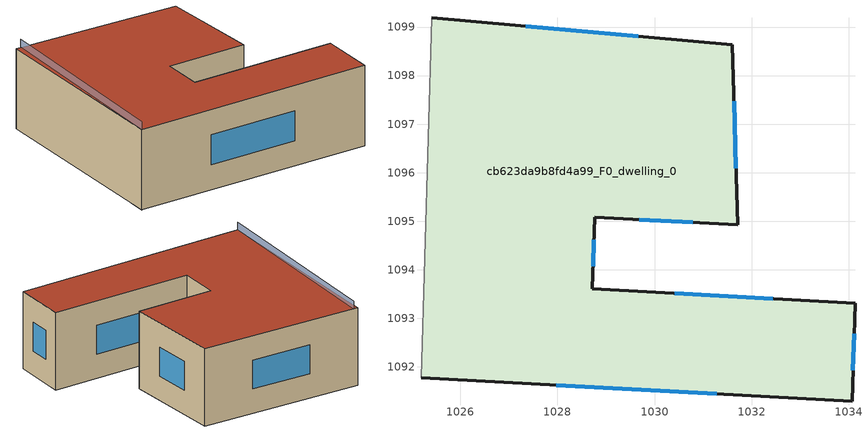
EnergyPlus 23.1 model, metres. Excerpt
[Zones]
cb623da9b8fd4a99_F0_dwelling_0
 floor ground (EU_floor_Construction): 1031.6,1098.64 1031.71,1094.92 1028.76,1095.08 1028.72,1093.61 1034.13,1093.31 1034.07,1091.29 1025.19,1091.78 1025.41,1099.19 z0
 wall outside (EU_wall_Construction): 1025.19,1091.78 1034.07,1091.29 1034.13,1093.31 1028.72,1093.61 1028.76,1095.08 1031.71,1094.92 1031.6,1098.64 1025.41,1099.19 z0:3
 wall adiabatic (EU_wall_Construction): 1025.41,1099.19 1025.19,1091.78 z0:3
 window (EU_Window_Construction): 1032.43,1093.41 1030.41,1093.52 / 1034.09,1091.93 1034.11,1092.68 / 1027.97,1091.62 1031.29,1091.44 / 1029.66,1098.81 1027.35,1099.01 / 1031.68,1096.09 1031.64,1097.47 / 1029.69,1095.03 1030.79,1094.97 / 1028.73,1094.07 1028.75,1094.62 z0.94:2.06
 roof outside (EU_roof_Construction): 1034.07,1091.29 1034.13,1093.31 1028.72,1093.61 1028.76,1095.08 1031.71,1094.92 1031.6,1098.64 1025.41,1099.19 1025.19,1091.78 z3
shading: 1025.59,1099.18 1025.19,1091.77 z0:3.3
[Building]
EU S2 Campaign: North Axis=0; Terrain=City; Solar Distribution=FullExterior
[Site:Location]
Cape.Town.Intl.AP: Latitude=-33.965; Longitude=18.602; Time Zone=2; Elevation=46
[SizingPeriod:WeatherFileDays]
AnnualSizingPeriod: Begin Month=1; Begin Day of Month=1; End Month=12; End Day of Month=31; Day of Week for Start Day=Monday; Use Weather File Daylight Saving Period=No; Use Weather File Rain and Snow Indicators=No
[MATERIAL]
EU_InternalMass_Material: Roughness=MediumRough; Thickness=0.1; Conductivity=1; Density=1800; Specific Heat=900; Thermal Absorptance=0.9; Solar Absorptance=0.7; Visible Absorptance=0.7
[MATERIAL:NOMASS] Roughness=MediumRough; Thermal Absorptance=0.9; Solar Absorptance=0.7; Visible Absorptance=0.7
Name | Thermal Resistance
EU_wall_NoMass | 0.493876
EU_roof_NoMass | 0.449382
EU_floor_NoMass | 0.631313
[WINDOWMATERIAL:SIMPLEGLAZINGSYSTEM]
EU_Window_SimpleGlazing: UFactor=4.4; Solar Heat Gain Coefficient=0.85; Visible Transmittance=0.85
[CONSTRUCTION]
EU_wall_Construction: EU_wall_NoMass
EU_roof_Construction: EU_roof_NoMass
EU_floor_Construction: EU_floor_NoMass
EU_Window_Construction: EU_Window_SimpleGlazing
EU_InternalMass_Construction: EU_InternalMass_Material
[ZONE]
cb623da9b8fd4a99_F0_dwelling_0: Type=1; Multiplier=1; Ceiling Height=autocalculate; Volume=141.469; Floor Area=autocalculate; Part of Total Floor Area=Yes
[INTERNALMASS]
cb623da9b8fd4a99_F0_dwelling_0_EU_InternalMass: Construction=EU_InternalMass_Construction; Zone or ZoneList=cb623da9b8fd4a99_F0_dwelling_0; Surface Area=47.1566
[OTHEREQUIPMENT]
EU_Step8_InternalGain_cb623da9b8fd4a99_F0_dwelling_0_f000: Fuel Type=Electricity; Zone or ZoneList or Space or SpaceList=cb623da9b8fd4a99_F0_dwelling_0; Schedule=EU_Step8_GainSchedule_cb623da9b8fd4a99_F0_dwelling_0_f000; Design Level Calculation Method=Watts/Area; Power per Zone Floor Area=1; Fraction Latent=0; Fraction Radiant=0; Fraction Lost=0; Carbon Dioxide Generation Rate=0; EndUse Subcategory=EU_Step8_InternalGains
[ZONEVENTILATION:DESIGNFLOWRATE]
EU_ConstantAir_cb623da9b8fd4a99_F0_dwelling_0: Zone or ZoneList or Space or SpaceList=cb623da9b8fd4a99_F0_dwelling_0; Schedule=EU_AlwaysOn; Design Flow Rate Calculation Method=AirChanges/Hour; Air Changes per Hour=0.64; Ventilation Type=Natural; Fan Pressure Rise=0; Fan Total Efficiency=1; Constant Term Coefficient=1; Temperature Term Coefficient=0; Velocity Term Coefficient=0; Velocity Squared Term Coefficient=0; Minimum Indoor Temperature=-100; Maximum Indoor Temperature=100; Delta Temperature=-100; Minimum Outdoor Temperature=-100; Maximum Outdoor Temperature=100; Maximum Wind Speed=40
[HVACTEMPLATE:THERMOSTAT]
EU_HeatOnly_cb623da9b8fd4a99_F0_dwelling_0: Constant Heating Setpoint=20; Constant Cooling Setpoint=50
[HVACTEMPLATE:ZONE:IDEALLOADSAIRSYSTEM]
cb623da9b8fd4a99_F0_dwelling_0: Template Thermostat=EU_HeatOnly_cb623da9b8fd4a99_F0_dwelling_0; System Availability Schedule=EU_AlwaysOn; Maximum Heating Supply Air Temperature=50; Minimum Cooling Supply Air Temperature=13; Maximum Heating Supply Air Humidity Ratio=0.0156; Minimum Cooling Supply Air Humidity Ratio=0.0077; Heating Limit=NoLimit; Cooling Limit=NoLimit; Heating Availability Schedule=EU_AlwaysOn; Cooling Availability Schedule=EU_CoolingOff; Dehumidification Control Type=ConstantSensibleHeatRatio; Cooling Sensible Heat Ratio=0.7; Dehumidification Setpoint=60; Humidification Control Type=None; Humidification Setpoint=30; Outdoor Air Method=None; Outdoor Air Flow Rate per Person=0.00944; Outdoor Air Flow Rate per Zone Floor Area=0; Outdoor Air Flow Rate per Zone=0; Demand Controlled Ventilation Type=None; Outdoor Air Economizer Type=NoEconomizer; Heat Recovery Type=None; Sensible Heat Recovery Effectiveness=0.7; Latent Heat Recovery Effectiveness=0.65
[SIZING:ZONE]
cb623da9b8fd4a99_F0_dwelling_0: Zone Cooling Design Supply Air Temperature Input Method=SupplyAirTemperature; Zone Cooling Design Supply Air Temperature=13; Zone Heating Design Supply Air Temperature Input Method=SupplyAirTemperature; Zone Heating Design Supply Air Temperature=50; Zone Cooling Design Supply Air Humidity Ratio=0.008; Zone Heating Design Supply Air Humidity Ratio=0.008; Cooling Design Air Flow Method=DesignDay; Cooling Design Air Flow Rate=0; Cooling Minimum Air Flow per Zone Floor Area=0.000762; Cooling Minimum Air Flow=0; Cooling Minimum Air Flow Fraction=0.2; Heating Design Air Flow Method=DesignDay; Heating Design Air Flow Rate=0; Heating Maximum Air Flow per Zone Floor Area=0.002032; Heating Maximum Air Flow=0.141576; Heating Maximum Air Flow Fraction=0.3; Account for Dedicated Outdoor Air System=No; Dedicated Outdoor Air System Control Strategy=NeutralSupplyAir; Dedicated Outdoor Air Low Setpoint Temperature for Design=autosize; Dedicated Outdoor Air High Setpoint Temperature for Design=autosize; Zone Load Sizing Method=Sensible Load Only No Latent Load; Zone Latent Cooling Design Supply Air Humidity Ratio Input Method=HumidityRatioDifference; Zone Cooling Design Supply Air Humidity Ratio Difference=0.005; Zone Latent Heating Design Supply Air Humidity Ratio Input Method=HumidityRatioDifference; Zone Humidification Design Supply Air Humidity Ratio Difference=0.005
[SCHEDULE:CONSTANT]
Name | Hourly Value
EU_AlwaysOn | 1
EU_CoolingOff | 0
[SCHEDULE:FILE]
EU_Step8_GainSchedule_cb623da9b8fd4a99_F0_dwelling_0_f000: File=../../schedules/cb623da9b8fd4a99/cb623da9b8fd4a99_F0_dwelling_0_f000_gain.csv; Column Number=1; Rows to Skip at Top=0; Number of Hours of Data=8760; Column Separator=Comma; Interpolate to Timestep=No; Minutes per Item=60; Adjust Schedule for Daylight Savings=Yes
